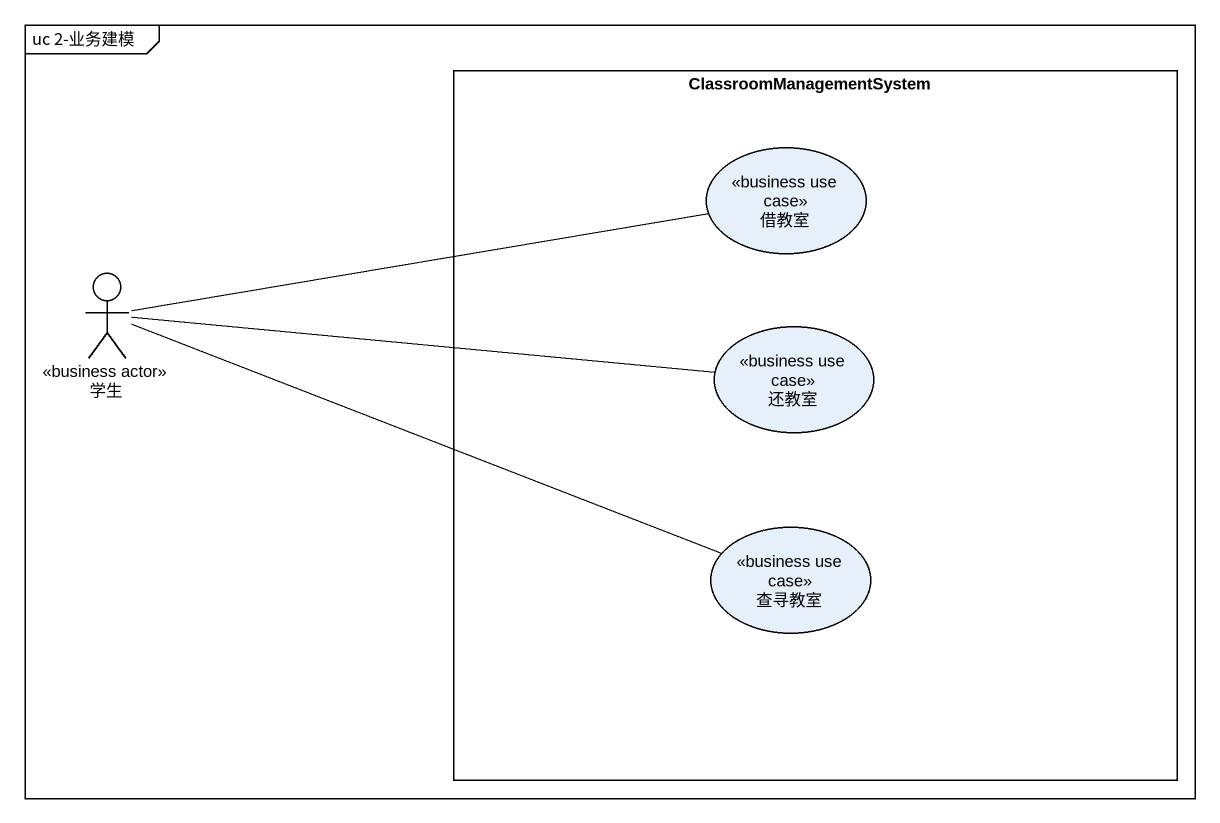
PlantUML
@startuml
mainframe uc 2-业务建模
rectangle ClassroomManagementSystem {
  usecase 借教室 <<business use case>>
  usecase 还教室 <<business use case>>
  usecase 查寻教室 <<business use case>>
}
actor 学生 <<business actor>>
学生 -right- 借教室
学生 -right- 还教室
学生 -right- 查寻教室
@enduml
